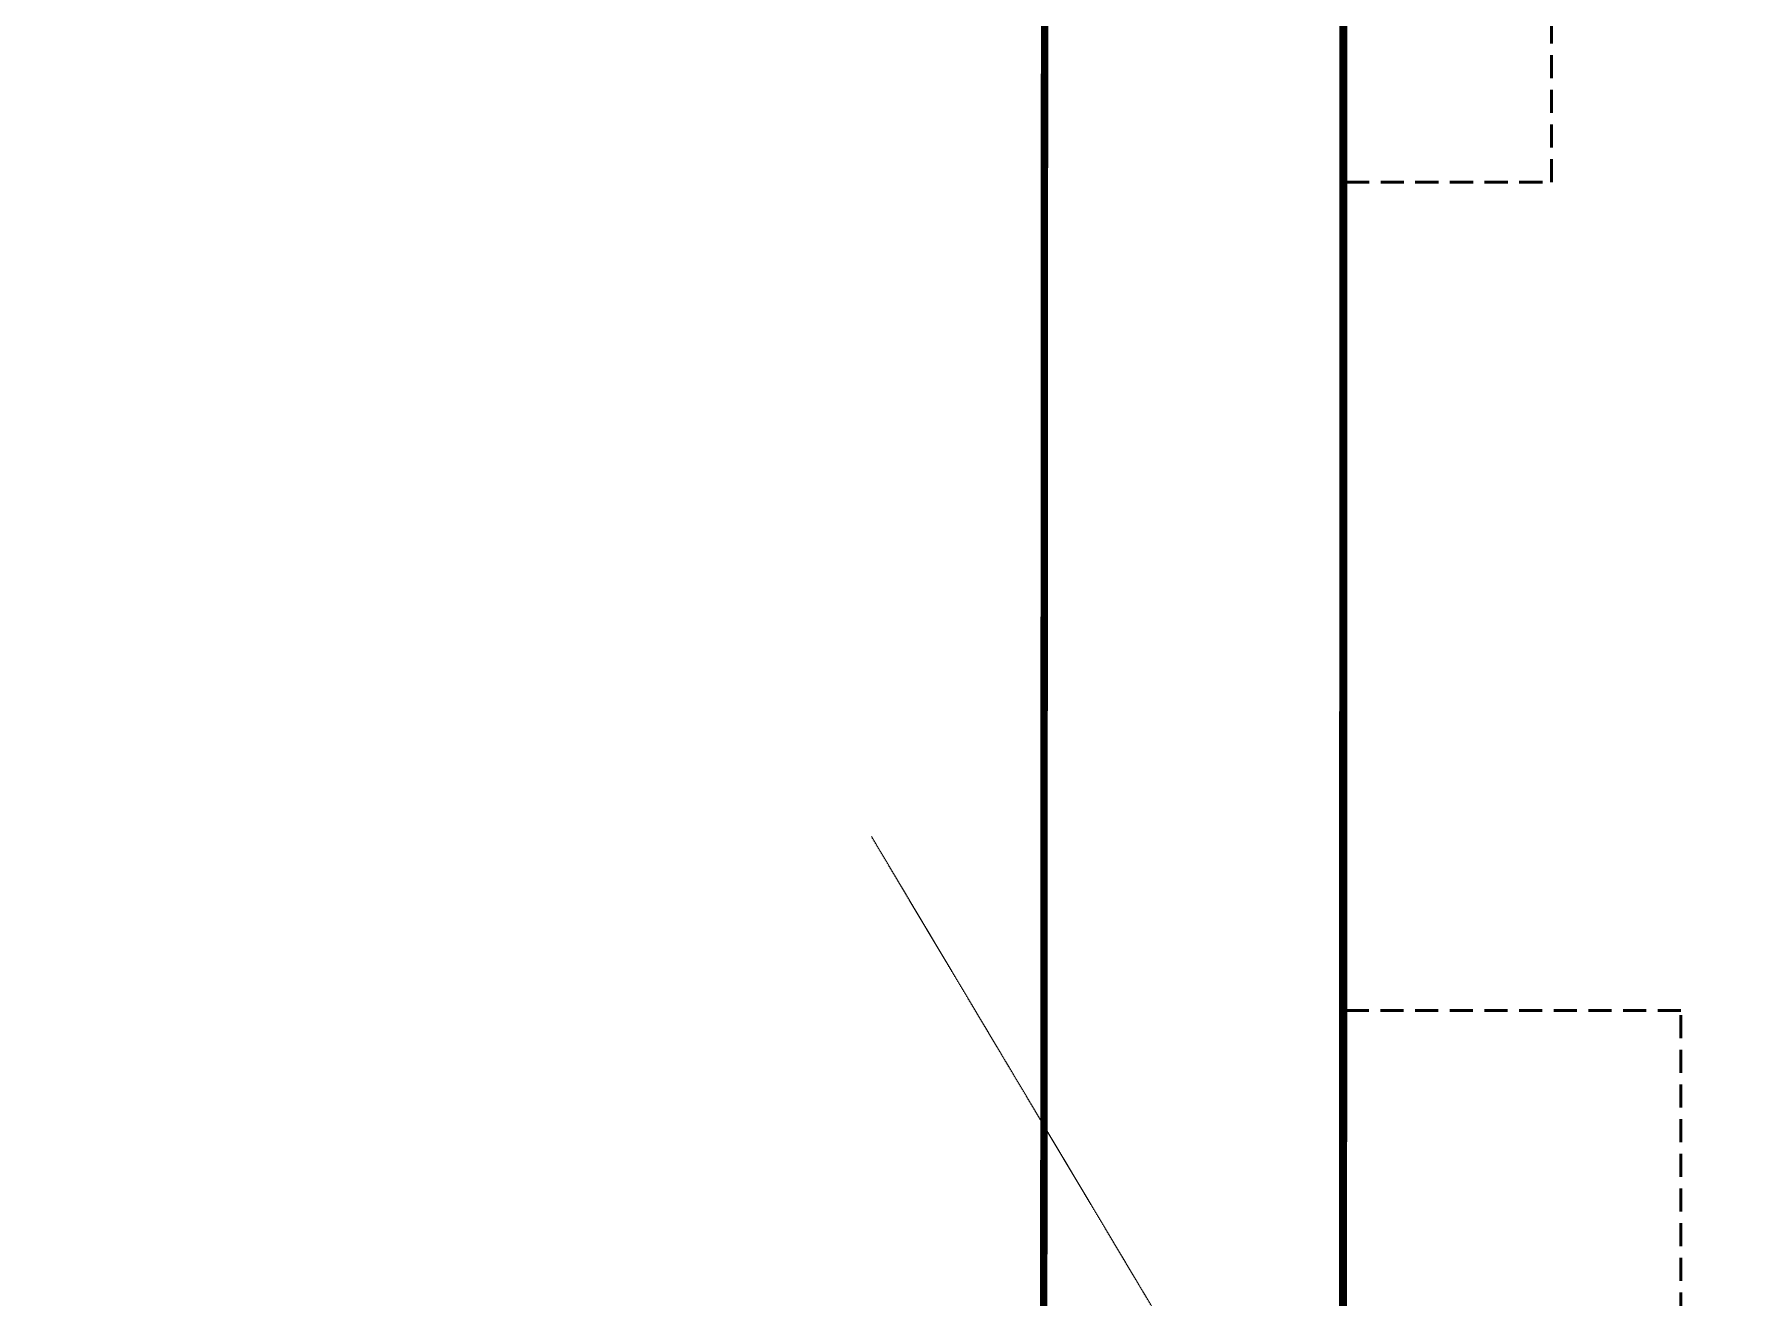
# Model space of a CAD drawing. Header units: centimetres. Extents: x -6122352 to 6876996, y -1694241 to 2592194.
# Drawn here: x 254703 to 259334, y -52020 to -48603 of the extents above; entities that cross this region are included whole.
import ezdxf
from ezdxf.xclip import XClip

# ---------------------------------------------------------------- set-up
doc = ezdxf.new("R2010")
doc.units = ezdxf.units.CM
doc.header["$MEASUREMENT"] = 0
doc.header["$XCLIPFRAME"] = 2
doc.linetypes.add('DASHED2', pattern=[0.375, 0.25, -0.125])
doc.linetypes.add('XR-AR-END-SETTING OUT PLAN$0$23261-XR-AR-SI-GF$0$HIDDEN', pattern=[0.375, 0.25, -0.125])
for name, color, linetype in [('23585-XR-AR-BOUNDARY WALLS AND SETBACKS$0$setback', 7, 'XR-AR-END-SETTING OUT PLAN$0$23261-XR-AR-SI-GF$0$HIDDEN'), ('@MI-REF LAYER', 7, 'Continuous'), ('B_TH_4', 7, 'Continuous')]:
    doc.layers.add(name, color=color, linetype=linetype)
for name, color, linetype, lineweight in [('@ Foundations', 4, 'DASHED2', 50), ('A-ANNO-TEXT', 3, 'Continuous', 25), ('XR-AR-END-SETTING OUT PLAN$0$23585-XR-AR-END-GROUND FLOOR$0$A-GLAZ-SILL', 8, 'Continuous', 5), ('XR-AR-END-SETTING OUT PLAN$0$23585-XR-AR-END-GROUND FLOOR$0$A-GLAZ-WNDO', 232, 'Continuous', 9), ('XR-AR-END-SETTING OUT PLAN$0$23585-XR-AR-END-GROUND FLOOR$0$A-WALL', 7, 'Continuous', 30)]:
    doc.layers.add(name, color=color, linetype=linetype, lineweight=lineweight)
doc.styles.get("Standard").update_dxf_attribs({"font": 'arial.ttf'})
doc.dimstyles.new('LEADER', dxfattribs={"dimtxt": 0.18, "dimasz": 0.25, "dimexe": 0.18, "dimexo": 0.0625, "dimgap": 0.09, "dimtad": 0, "dimtih": 1, "dimtoh": 1, "dimdec": 4, "dimzin": 0, "dimdsep": 46, "dimtxsty": 'Standard', "dimblk": 'DOT', "dimcen": 0.09, "dimadec": 0, "dimazin": 0, "dimtfac": 1, "dimtdec": 4, "dimtofl": 0, "dimtmove": 0, "dimatfit": 3, "dimldrblk": 'DOT', "dimfxl": 1, "dimtolj": 1, "dimtzin": 0, "dimarcsym": 0})

# ---------------------------------------------------------------- blocks, each defined once
blk = doc.blocks.new('23585-XR-AR-BOUNDARY WALLS AND SETBACKS')
at = {"layer": '23585-XR-AR-BOUNDARY WALLS AND SETBACKS$0$setback', "ltscale": 40, "const_width": 0.05}
blk.add_lwpolyline([(496589.3042704653, 2769016.813751923), (496574.9270819985, 2769029.987465308), (496579.081752577, 2769034.521751822), (496583.1351982165, 2769038.945401632), (496587.1885940474, 2769043.36919708), (496591.2422023872, 2769047.793206184), (496595.2953435249, 2769052.216741944), (496599.448957163, 2769056.749667525), (496613.8257116083, 2769043.575580135), (496609.6727737097, 2769039.043074088), (496605.6193757943, 2769034.619476363), (496601.5657508896, 2769030.195649182), (496597.5123508899, 2769025.771849183), (496593.4589551392, 2769021.34805382)], close=True, dxfattribs=at)
blk = doc.blocks.new('A$C9d9485f6')
at = {"layer": 'A-ANNO-TEXT', "rotation": 312.4881850805905}
blk.add_blockref('23585-XR-AR-BOUNDARY WALLS AND SETBACKS', (-2377088.534775567, -1504219.252137818), dxfattribs=at)
blk = doc.blocks.new('XR-AR-END-SETTING OUT PLAN')
at = {"layer": 'XR-AR-END-SETTING OUT PLAN$0$23585-XR-AR-END-GROUND FLOOR$0$A-GLAZ-SILL', "color": 8}
blk.add_line((3250.293349877, 17540.34097003937), (3250.10262234509, 14849.99877500534), dxfattribs=at)
at = {"layer": 'XR-AR-END-SETTING OUT PLAN$0$23585-XR-AR-END-GROUND FLOOR$0$A-GLAZ-WNDO', "color": 8}
for p, q in [((3000.293349280953, 17540.3409705162), (3000.102621987462, 14849.99877643585)), ((3000.293349280953, 17540.3409705162), (3250.293349877, 17540.34097003937)), ((3150.102621391416, 14849.99877738953), (3150.293349221349, 17540.34097099304)), ((3000.293349221349, 17490.34097003937), (3150.293349042535, 17490.34097003937)), ((3150.102551832795, 16727.16475534439), (3000.1025518924, 16727.16475534439)), ((3150.102552130818, 16677.16475534439), (3000.102551653981, 16677.16475582123)), ((3150.103230431676, 15777.16475534439), (3000.103229954839, 15777.16475534439)), ((3150.103230431676, 15727.16475486755), (3000.103229954839, 15727.16475582123)), ((3150.102621510625, 14899.99877643585), (3000.102621987462, 14899.99877595901)), ((3000.102621987462, 14849.99877643585), (3250.10262234509, 14849.99877500534))]:
    blk.add_line(p, q, dxfattribs=at)
for points in [[(3050.295387819409, 17490.34096956253), (3050.102551594377, 16727.16475534439)], [(3050.102551832795, 16677.16475486755), (3050.103230193257, 15777.16475582123)], [(3050.103229895234, 15727.16475582123), (3050.102622106671, 14899.99877643585)]]:
    blk.add_lwpolyline(points, dxfattribs=at)
at = {"layer": 'XR-AR-END-SETTING OUT PLAN$0$23585-XR-AR-END-GROUND FLOOR$0$A-WALL', "color": 8}
for points in [[(3550.084660723805, 19773.27214288712), (3550.084660485387, 19523.2703499794), (3250.082569018006, 19523.2703499794), (3250.293485656381, 17540.34097003937), (3000.294974222779, 17540.34096956253), (3000.084657981992, 19773.27214288712)], [(3000.102068737149, 12899.99910259247), (3250.103869214654, 12899.99910211563), (3250.103198900819, 13749.9988026619), (3250.102675631642, 14849.99877595901), (3000.10211391747, 14849.99877595901)]]:
    blk.add_lwpolyline(points, close=True, dxfattribs=at)
blk = doc.blocks.new('END UNIT')
at = {"xscale": 0.001, "yscale": 0.001, "zscale": 0.001}
blk.add_blockref('XR-AR-END-SETTING OUT PLAN', (-9.150201729830158, 0), dxfattribs=at)
blk = doc.blocks.new('TH_4')
at = {"xscale": -1}
blk.add_blockref('END UNIT', (495826.3053798428, 2769130.514097063), dxfattribs=at)
blk = doc.blocks.new('A$C780da55d')
at = {"layer": 'B_TH_4', "xscale": 1.000039159572381, "yscale": 1.000039159572381, "zscale": 1.000039159572381}
blk.add_blockref('TH_4', (-495814.0704651335, -2769239.302089663), dxfattribs=at)
blk = doc.blocks.new('23585-XR-AR-MALDIVE-2$0$TH_4')
blk.add_blockref('A$C780da55d', (495794.655359471, 2769130.864096801))
at = {"layer": '@ Foundations', "linetype": 'DASHED2', "ltscale": 0.25}
for points in [[(495831.6304292943, 2769147.704669024), (495833.0304292943, 2769147.704669024), (495833.0304292943, 2769149.604669025), (495831.6304292943, 2769149.604669025)], [(495831.2804292943, 2769142.764569025), (495833.3804292943, 2769142.764569025), (495833.3804292943, 2769145.464569025), (495831.2804292943, 2769145.464569025)]]:
    blk.add_lwpolyline(points, close=True, dxfattribs=at)
blk = doc.blocks.new('_Dot')
at = {"color": 0, "linetype": 'ByBlock', "lineweight": -2}
blk.add_line((-0.5, 0), (-1, 0), dxfattribs=at)
at = {"color": 0, "linetype": 'ByBlock', "const_width": 0.5}
blk.add_lwpolyline([(-0.25, 0, 1), (0.25, 0, 1)], format="xyb", close=True, dxfattribs=at)

msp = doc.modelspace()

# ---------------------------------------------------------------- hatches: boundary and pattern name
at = {"layer": '@MI-REF LAYER'}
h = msp.add_hatch(dxfattribs=at)
h.set_pattern_fill('ANSI31', color=256, scale=1999.999998458916, angle=186.7183412143764)
h.set_pattern_definition([(231.7183412143764, (-2377109729.195271, -1504175463.930205), (196.2436825049419, -154.8819453021617), [])])
h.paths.add_polyline_path([(258235.9717915808, -46419.6637702907), (251985.7242510969, -46418.55538738827), (251985.8076264812, -46719.18503831906), (228184.3742574019, -46714.96422227699), (228184.5622126638, -46414.33992341424), (221934.3167168333, -46413.22623358815), (221931.8343687674, -60687.05712075171), (258229.5152586794, -60694.77604477585)])

# ---------------------------------------------------------------- block references
at = {"layer": '@MI-REF LAYER', "xscale": 1000, "yscale": 1000, "zscale": 1000}
msp.add_blockref('A$C9d9485f6', (-23958.95045533385, 48155.57226163784), dxfattribs=at)

# ---------------------------------------------------------------- next in the draw order: block references
at = {"layer": '@MI-REF LAYER'}
ref = msp.add_blockref('23585-XR-AR-MALDIVE-2$0$TH_4', (-496065279.1720243, -2769108736.024544), dxfattribs=dict(at, xscale=999.9999999999999, yscale=999.9999999999999, zscale=999.9999999999999, rotation=359.9898394798748))
XClip(ref).set_block_clipping_path([(495793.21558611444, 2769130.513854292), (495835.25285888393, 2769130.5138520016), (495835.2536825731, 2769154.4537907955), (495826.30549856066, 2769154.4138743416), (495820.3057792054, 2769154.4138282165), (495814.3054913876, 2769154.4138067807), (495808.3054867608, 2769154.413773002), (495802.30562713346, 2769154.4138743337), (495793.21558691445, 2769154.4538613143)])

# ---------------------------------------------------------------- next in the draw order: linework, layer by layer
at = {"layer": '@MI-REF LAYER', "const_width": 5}
msp.add_lwpolyline([(221931.8343687906, -60687.05712077697), (221934.3167168716, -46413.22623347417), (228184.5622129424, -46414.33992317464), (228184.3742574213, -46714.96422230302), (251985.8076266936, -46719.18503818737), (251985.7242510877, -46418.55538738321), (258235.971791611, -46419.66377032368), (258233.3958558601, -60693.49464158788)], close=True, dxfattribs=at)

# ---------------------------------------------------------------- next in the draw order: wipeouts: each hides what was drawn before it
at = {"color": 10}
msp.add_wipeout([(258235.97179158079, -46419.66377029071), (251985.72425109692, -46418.55538738829), (251985.80762648117, -46719.185038319076), (228184.37425740188, -46714.96422227698), (228184.56221266376, -46414.339923414256), (221934.31671683336, -46413.22623358815), (221931.8343687674, -60687.057120751706), (258229.51525867934, -60694.77604477588)], dxfattribs=at).dxf.layer = '@MI-REF LAYER'

# ---------------------------------------------------------------- next in the draw order: linework, layer by layer
at = {"layer": '@MI-REF LAYER', "color": 1, "const_width": 19.99999999999999}
msp.add_lwpolyline([(261161.737731443, -42151.7274950366), (257438.7254236644, -45717.85392662857), (257431.1680095367, -58028.52180623768), (257058.1514101866, -58031.07987908872), (257431.1680095367, -58028.52180623768), (257438.7481297845, -62192.37443214466), (261137.0306953128, -66108.71416291127)], dxfattribs=at)

# ---------------------------------------------------------------- next in the draw order: leaders
at = {"layer": '@MI-REF LAYER', "linetype": 'DASHED2'}
msp.add_leader([(259884.4497933459, -55658.1960244127), (256968.3660379284, -50772.05909247226)], dimstyle='LEADER', dxfattribs=at)

# ---------------------------------------------------------------- next in the draw order: wipeouts: each hides what was drawn before it
at = {"color": 10}
msp.add_wipeout([(249782.34241803418, -52510.503931386906), (256968.0660712081, -52511.742938259296), (256968.6353514823, -49210.15406816802), (249782.91169791482, -49208.91506249127), (249782.3424183873, -52510.50393108297)], dxfattribs=at).dxf.layer = '@MI-REF LAYER'

doc.saveas('drawing.dxf')
